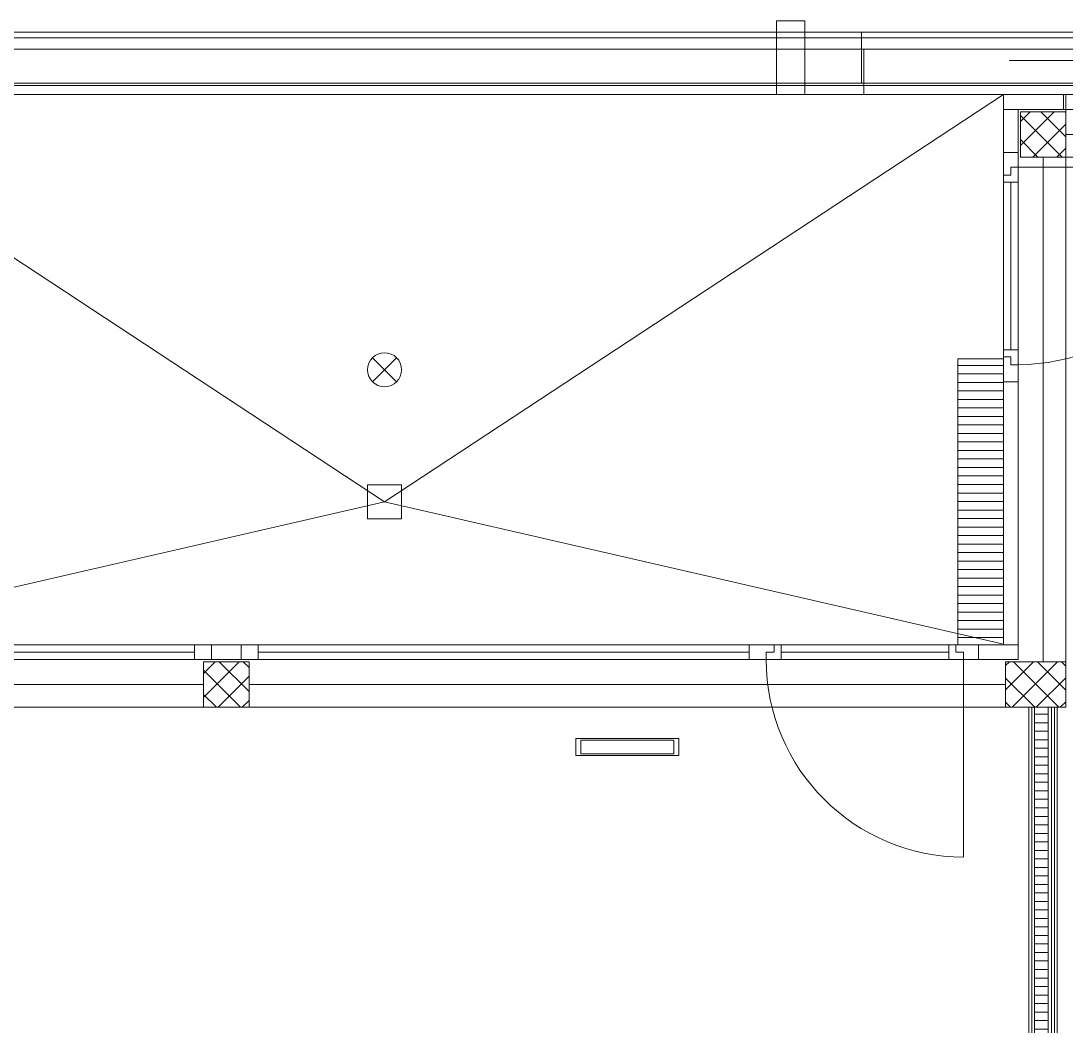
# Model space of a CAD drawing. Extents: x -5275 to 65950, y -3225 to 18875.
# Drawn here: x 38220 to 42827, y 11720 to 16150 of the extents above; entities that cross this region are included whole.
import ezdxf

# ---------------------------------------------------------------- set-up
doc = ezdxf.new("R2010")
doc.units = 0
doc.header["$LTSCALE"] = 50
doc.layers.get('0').update_dxf_attribs({"lineweight": 25})
doc.layers.add('Zargen Fenster', color=7, linetype='Continuous', lineweight=25)

# ---------------------------------------------------------------- blocks, each defined once
blk = doc.blocks.new('Blockreferenz-A0MJL07LFC', base_point=(42560, 13125))
at = {"layer": 'Zargen Fenster', "color": 8, "lineweight": 13, "true_color": 0x808080}
for p, q in [((42560, 13308.6), (42576.4, 13325)), ((42560, 13202.5), (42682.5, 13325)), ((42588.6, 13125), (42788.6, 13325)), ((42794.1, 13125), (42594.1, 13325)), ((42825, 13200.2), (42700.2, 13325)), ((42825, 13306.2), (42806.2, 13325)), ((42688, 13125), (42560, 13253)), ((42694.6, 13125), (42825, 13255.4)), ((42582, 13125), (42560, 13147)), ((42800.7, 13125), (42825, 13149.3))]:
    blk.add_line(p, q, dxfattribs=at)
blk = doc.blocks.new('Blockreferenz-A0MJL07XFC', base_point=(42625, 15550))
at = {"layer": 'Zargen Fenster', "color": 8, "lineweight": 13, "true_color": 0x808080}
for p, q in [((42625, 15707), (42668, 15750)), ((42625, 15601), (42774, 15750)), ((42808.6, 15550), (42625, 15733.6)), ((42825, 15639.7), (42714.7, 15750)), ((42825, 15745.8), (42820.8, 15750)), ((42680.1, 15550), (42825, 15694.9)), ((42702.6, 15550), (42625, 15627.6)), ((42786.2, 15550), (42825, 15588.8))]:
    blk.add_line(p, q, dxfattribs=at)
blk = doc.blocks.new('Blockreferenz-A0MJL07ZFC', base_point=(39025, 13125))
at = {"layer": 'Zargen Fenster', "color": 8, "lineweight": 13, "true_color": 0x808080}
for p, q in [((39025, 13273.7), (39076.3, 13325)), ((39025, 13167.7), (39182.3, 13325)), ((39225, 13193.9), (39093.9, 13325)), ((39225, 13300), (39200, 13325)), ((39187.9, 13125), (39025, 13287.9)), ((39088.4, 13125), (39225, 13261.6)), ((39081.8, 13125), (39025, 13181.8)), ((39194.5, 13125), (39225, 13155.5))]:
    blk.add_line(p, q, dxfattribs=at)
blk = doc.blocks.new('Blockreferenz-A0MJL083FC', base_point=(42687.5, 9156.9))
at = {"layer": 'Zargen Fenster', "color": 8, "lineweight": 13, "true_color": 0x808080}
for p, q in [((42687.5, 13094.4), (42747.5, 13094.4)), ((42687.5, 13056.9), (42747.5, 13056.9)), ((42687.5, 13019.4), (42747.5, 13019.4)), ((42687.5, 12981.9), (42747.5, 12981.9)), ((42687.5, 12944.4), (42747.5, 12944.4)), ((42687.5, 12906.9), (42747.5, 12906.9)), ((42687.5, 12869.4), (42747.5, 12869.4)), ((42687.5, 12831.9), (42747.5, 12831.9)), ((42687.5, 12794.4), (42747.5, 12794.4)), ((42687.5, 12756.9), (42747.5, 12756.9)), ((42687.5, 12719.4), (42747.5, 12719.4)), ((42687.5, 12681.9), (42747.5, 12681.9)), ((42687.5, 12644.4), (42747.5, 12644.4)), ((42687.5, 12606.9), (42747.5, 12606.9)), ((42687.5, 12569.4), (42747.5, 12569.4)), ((42687.5, 12531.9), (42747.5, 12531.9)), ((42687.5, 12494.4), (42747.5, 12494.4)), ((42687.5, 12456.9), (42747.5, 12456.9)), ((42687.5, 12419.4), (42747.5, 12419.4)), ((42687.5, 12381.9), (42747.5, 12381.9)), ((42687.5, 12344.4), (42747.5, 12344.4)), ((42687.5, 12306.9), (42747.5, 12306.9)), ((42687.5, 12269.4), (42747.5, 12269.4)), ((42687.5, 12231.9), (42747.5, 12231.9)), ((42687.5, 12194.4), (42747.5, 12194.4)), ((42687.5, 12156.9), (42747.5, 12156.9)), ((42687.5, 12119.4), (42747.5, 12119.4)), ((42687.5, 12081.9), (42747.5, 12081.9)), ((42687.5, 12044.4), (42747.5, 12044.4)), ((42687.5, 12006.9), (42747.5, 12006.9)), ((42687.5, 11969.4), (42747.5, 11969.4)), ((42687.5, 11931.9), (42747.5, 11931.9)), ((42687.5, 11894.4), (42747.5, 11894.4)), ((42687.5, 11856.9), (42747.5, 11856.9)), ((42687.5, 11819.4), (42747.5, 11819.4)), ((42687.5, 11781.9), (42747.5, 11781.9)), ((42687.5, 11744.4), (42747.5, 11744.4)), ((42687.5, 11706.9), (42747.5, 11706.9)), ((42687.5, 11669.4), (42747.5, 11669.4)), ((42687.5, 11631.9), (42747.5, 11631.9)), ((42687.5, 11594.4), (42747.5, 11594.4)), ((42687.5, 11556.9), (42747.5, 11556.9)), ((42687.5, 11519.4), (42747.5, 11519.4)), ((42687.5, 11481.9), (42747.5, 11481.9)), ((42687.5, 11444.4), (42747.5, 11444.4)), ((42687.5, 11406.9), (42747.5, 11406.9)), ((42687.5, 11369.4), (42747.5, 11369.4)), ((42687.5, 11331.9), (42747.5, 11331.9)), ((42687.5, 11294.4), (42747.5, 11294.4)), ((42687.5, 11256.9), (42747.5, 11256.9)), ((42687.5, 11219.4), (42747.5, 11219.4)), ((42687.5, 11181.9), (42747.5, 11181.9)), ((42687.5, 11144.4), (42747.5, 11144.4)), ((42687.5, 11106.9), (42747.5, 11106.9)), ((42687.5, 11069.4), (42747.5, 11069.4)), ((42687.5, 11031.9), (42747.5, 11031.9)), ((42687.5, 10994.4), (42747.5, 10994.4)), ((42687.5, 10956.9), (42747.5, 10956.9)), ((42687.5, 10919.4), (42747.5, 10919.4)), ((42687.5, 10881.9), (42747.5, 10881.9)), ((42687.5, 10844.4), (42747.5, 10844.4)), ((42687.5, 10806.9), (42747.5, 10806.9)), ((42687.5, 10769.4), (42747.5, 10769.4)), ((42687.5, 10731.9), (42747.5, 10731.9)), ((42687.5, 10694.4), (42747.5, 10694.4)), ((42687.5, 10656.9), (42747.5, 10656.9)), ((42687.5, 10619.4), (42747.5, 10619.4)), ((42687.5, 10581.9), (42747.5, 10581.9)), ((42687.5, 10544.4), (42747.5, 10544.4)), ((42687.5, 10506.9), (42747.5, 10506.9)), ((42687.5, 10469.4), (42747.5, 10469.4)), ((42687.5, 10431.9), (42747.5, 10431.9)), ((42687.5, 10394.4), (42747.5, 10394.4)), ((42687.5, 10356.9), (42747.5, 10356.9)), ((42687.5, 10319.4), (42747.5, 10319.4)), ((42687.5, 10281.9), (42747.5, 10281.9)), ((42687.5, 10244.4), (42747.5, 10244.4)), ((42687.5, 10206.9), (42747.5, 10206.9)), ((42687.5, 10169.4), (42747.5, 10169.4)), ((42687.5, 10131.9), (42747.5, 10131.9)), ((42687.5, 10094.4), (42747.5, 10094.4)), ((42687.5, 10056.9), (42747.5, 10056.9)), ((42687.5, 10019.4), (42747.5, 10019.4)), ((42687.5, 9981.9), (42747.5, 9981.9)), ((42687.5, 9944.4), (42747.5, 9944.4)), ((42687.5, 9906.9), (42747.5, 9906.9)), ((42687.5, 9869.4), (42747.5, 9869.4)), ((42687.5, 9831.9), (42747.5, 9831.9)), ((42687.5, 9794.4), (42747.5, 9794.4)), ((42687.5, 9756.9), (42747.5, 9756.9)), ((42687.5, 9719.4), (42747.5, 9719.4)), ((42687.5, 9681.9), (42747.5, 9681.9)), ((42687.5, 9644.4), (42747.5, 9644.4)), ((42687.5, 9606.9), (42747.5, 9606.9)), ((42687.5, 9569.4), (42747.5, 9569.4)), ((42687.5, 9531.9), (42747.5, 9531.9)), ((42687.5, 9494.4), (42747.5, 9494.4)), ((42687.5, 9456.9), (42747.5, 9456.9)), ((42687.5, 9419.4), (42747.5, 9419.4)), ((42687.5, 9381.9), (42747.5, 9381.9)), ((42687.5, 9344.4), (42747.5, 9344.4)), ((42687.5, 9306.9), (42747.5, 9306.9)), ((42687.5, 9269.4), (42747.5, 9269.4)), ((42687.5, 9231.9), (42747.5, 9231.9)), ((42687.5, 9194.4), (42747.5, 9194.4)), ((42687.5, 9156.9), (42747.5, 9156.9))]:
    blk.add_line(p, q, dxfattribs=at)
blk = doc.blocks.new('Blockreferenz-A0MJL0DXFC', base_point=(42350, 13431.9))
at = {"layer": 'Zargen Fenster', "color": 8, "lineweight": 13, "true_color": 0x808080}
for p, q in [((42350, 14631.9), (42550, 14631.9)), ((42350, 14594.4), (42550, 14594.4)), ((42350, 14556.9), (42550, 14556.9)), ((42350, 14519.4), (42550, 14519.4)), ((42350, 14481.9), (42550, 14481.9)), ((42350, 14444.4), (42550, 14444.4)), ((42350, 14406.9), (42550, 14406.9)), ((42350, 14369.4), (42550, 14369.4)), ((42350, 14331.9), (42550, 14331.9)), ((42350, 14294.4), (42550, 14294.4)), ((42350, 14256.9), (42550, 14256.9)), ((42350, 14219.4), (42550, 14219.4)), ((42350, 14181.9), (42550, 14181.9)), ((42350, 14144.4), (42550, 14144.4)), ((42350, 14106.9), (42550, 14106.9)), ((42350, 14069.4), (42550, 14069.4)), ((42350, 14031.9), (42550, 14031.9)), ((42350, 13994.4), (42550, 13994.4)), ((42350, 13956.9), (42550, 13956.9)), ((42350, 13919.4), (42550, 13919.4)), ((42350, 13881.9), (42550, 13881.9)), ((42350, 13844.4), (42550, 13844.4)), ((42350, 13806.9), (42550, 13806.9)), ((42350, 13769.4), (42550, 13769.4)), ((42350, 13731.9), (42550, 13731.9)), ((42350, 13694.4), (42550, 13694.4)), ((42350, 13656.9), (42550, 13656.9)), ((42350, 13619.4), (42550, 13619.4)), ((42350, 13581.9), (42550, 13581.9)), ((42350, 13544.4), (42550, 13544.4)), ((42350, 13506.9), (42550, 13506.9)), ((42350, 13469.4), (42550, 13469.4)), ((42350, 13431.9), (42550, 13431.9))]:
    blk.add_line(p, q, dxfattribs=at)

msp = doc.modelspace()

# ---------------------------------------------------------------- linework, layer by layer
at = {"layer": 'Zargen Fenster', "color": 8, "linetype": 'Continuous', "lineweight": 13, "true_color": 0x808080}
for p, q in [((41675, 16150), (41550, 16150)), ((41550, 16150), (41550, 15825)), ((41675, 16150), (41675, 15825)), ((33255, 16100), (46075, 16100)), ((41925, 15875), (41925, 16100)), ((56455, 16075), (-425, 16075)), ((43050, 16025), (37120, 16025)), ((41935, 16025), (41935, 15825)), ((46025, 15975), (42575, 15975)), ((33255, 15875), (46075, 15875)), ((43050, 15865), (37120, 15865)), ((13920, 15825), (65950, 15825)), ((39822.5, 14030), (37095, 15825)), ((39822.5, 14030), (42550, 15825)), ((42550, 13400), (42550, 15825)), ((42815, 15825), (42815, 15760)), ((42825, 15825), (42825, 13125)), ((42550, 15760), (45125, 15760)), ((42615, 13335), (42615, 15760)), ((42825, 15750), (42625, 15750)), ((42625, 15750), (42625, 15550)), ((46157.5, 15650), (42825, 15650)), ((42615, 15570), (42550, 15570)), ((42625, 15550), (50025, 15550)), ((42725, 13325), (42725, 15550)), ((42582.5, 15505), (42582.5, 15470)), ((42582.5, 15505), (43485, 15505)), ((42582.5, 15470), (42550, 15470)), ((42550, 15440), (42615, 15440)), ((42582.5, 15440), (42582.5, 14700)), ((42550, 14700), (42615, 14700)), ((39769.5, 14559.5), (39875.5, 14665.5)), ((39875.5, 14559.5), (39769.5, 14665.5)), ((42550, 14660), (42350, 14660)), ((42350, 14660), (42350, 13400)), ((42582.5, 14670), (42550, 14670)), ((42582.5, 14635), (42582.5, 14670)), ((42615, 14635), (42582.5, 14635)), ((42550, 14560), (42615, 14560)), ((39897.5, 14105), (39747.5, 14105)), ((39747.5, 14105), (39747.5, 13955)), ((39897.5, 13955), (39897.5, 14105)), ((39822.5, 14030), (37100, 13405)), ((39822.5, 14030), (42545, 13405)), ((39747.5, 13955), (39897.5, 13955)), ((42615, 13400), (37030, 13400)), ((37305, 13367.5), (38985, 13367.5)), ((38985, 13400), (38985, 13335)), ((39060, 13335), (39060, 13400)), ((39190, 13335), (39190, 13400)), ((39265, 13400), (39265, 13335)), ((41430, 13367.5), (39265, 13367.5)), ((41430, 13335), (41430, 13400)), ((41505, 13367.5), (41540, 13367.5)), ((41505, 13335), (41505, 13367.5)), ((41540, 13367.5), (41540, 13400)), ((41570, 13400), (41570, 13335)), ((41570, 13367.5), (42310, 13367.5)), ((42310, 13335), (42310, 13400)), ((42340, 13367.5), (42340, 13400)), ((42375, 13367.5), (42340, 13367.5)), ((42375, 13367.5), (42375, 12465)), ((42440, 13400), (42440, 13335)), ((42615, 13335), (36820, 13335)), ((39225, 13325), (39025, 13325)), ((39025, 13325), (39025, 13125)), ((39225, 13125), (39225, 13325)), ((42825, 13325), (42560, 13325)), ((42560, 13325), (42560, 13125)), ((39025, 13225), (37160, 13225)), ((39225, 13225), (42560, 13225)), ((42825, 13125), (37160, 13125)), ((42662.5, 9125), (42662.5, 13125)), ((42675, 9125), (42675, 13125)), ((42687.5, 13125), (42687.5, 9125)), ((42747.5, 9125), (42747.5, 13125)), ((42762.5, 9125), (42762.5, 13125)), ((42775, 13125), (42775, 9125)), ((42787.5, 13125), (42787.5, 9125)), ((41120, 12988), (40665, 12988)), ((40665, 12988), (40665, 12912)), ((41097.5, 12979.5), (40687.5, 12979.5)), ((40687.5, 12979.5), (40687.5, 12920.5)), ((41097.5, 12920.5), (41097.5, 12979.5)), ((41120, 12912), (41120, 12988)), ((40665, 12912), (41120, 12912)), ((40687.5, 12920.5), (41097.5, 12920.5))]:
    msp.add_line(p, q, dxfattribs=at)
msp.add_circle((39822.5, 14612.5), 75, dxfattribs=at)
for centre, start, end in [((42615, 15505), 270, 0), ((42375, 13335), 180, 270)]:
    msp.add_arc(centre, 870, start, end, dxfattribs=at)

# ---------------------------------------------------------------- block references
for name, p in [('Blockreferenz-A0MJL07XFC', (42625, 15550)), ('Blockreferenz-A0MJL0DXFC', (42350, 13431.9)), ('Blockreferenz-A0MJL07ZFC', (39025, 13125)), ('Blockreferenz-A0MJL07LFC', (42560, 13125)), ('Blockreferenz-A0MJL083FC', (42687.5, 9156.9))]:
    msp.add_blockref(name, p)

doc.saveas('drawing.dxf')
